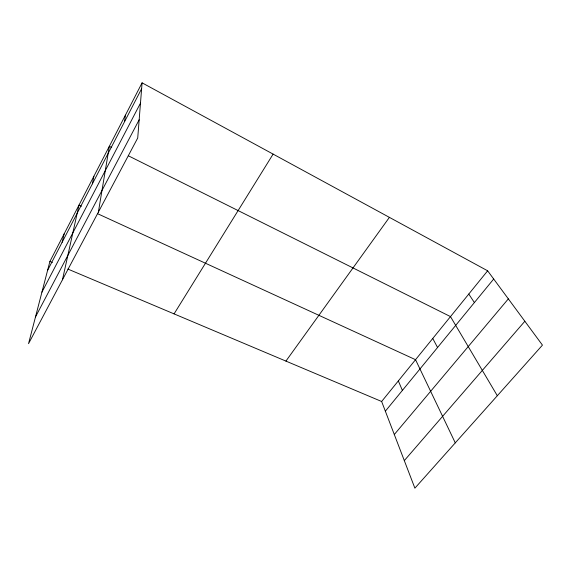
<?xml version="1.0" encoding="UTF-8"?>
<svg xmlns="http://www.w3.org/2000/svg" width="571" height="571" viewBox="0 0 571 571"><rect width="100%" height="100%" fill="white"/><g stroke="black" fill="none" stroke-linecap="round" stroke-linejoin="round"><path stroke-width="0.86" d="M142.086 82.838L137.725 137.982L28.55 343.649L49.898 261.475L142.086 82.838L487.641 270.804L542.45 345.127L414.881 488.162L381.635 401.492L67.87 269.062M124.571 121.659L125.406 115.171M98.376 212.112L109.346 146.29L111.716 147.468M92.388 183.841L93.88 176.253M62.446 279.797L78.976 205.139L81.382 206.245M62.111 242.34L64.173 233.825M47.579 270.404L141.622 88.712M41.926 292.152L140.48 103.137M35.495 316.926L139.167 119.774M174.069 313.886L273.116 154.106M285.921 361.1L389.408 217.365M381.635 401.492L487.641 270.804M385.354 411.191L493.694 279.012M394.304 434.524L508.34 298.876M404.311 460.604L524.849 321.259M49.898 261.475L52.354 262.51M97.448 213.625L415.538 359.694L455.28 442.868M128.311 155.755L450.49 316.605L497.32 395.732M468.777 294.058L474.394 302.566M432.754 338.475L437.557 347.511M398.33 380.907L402.398 390.4"/></g></svg>
